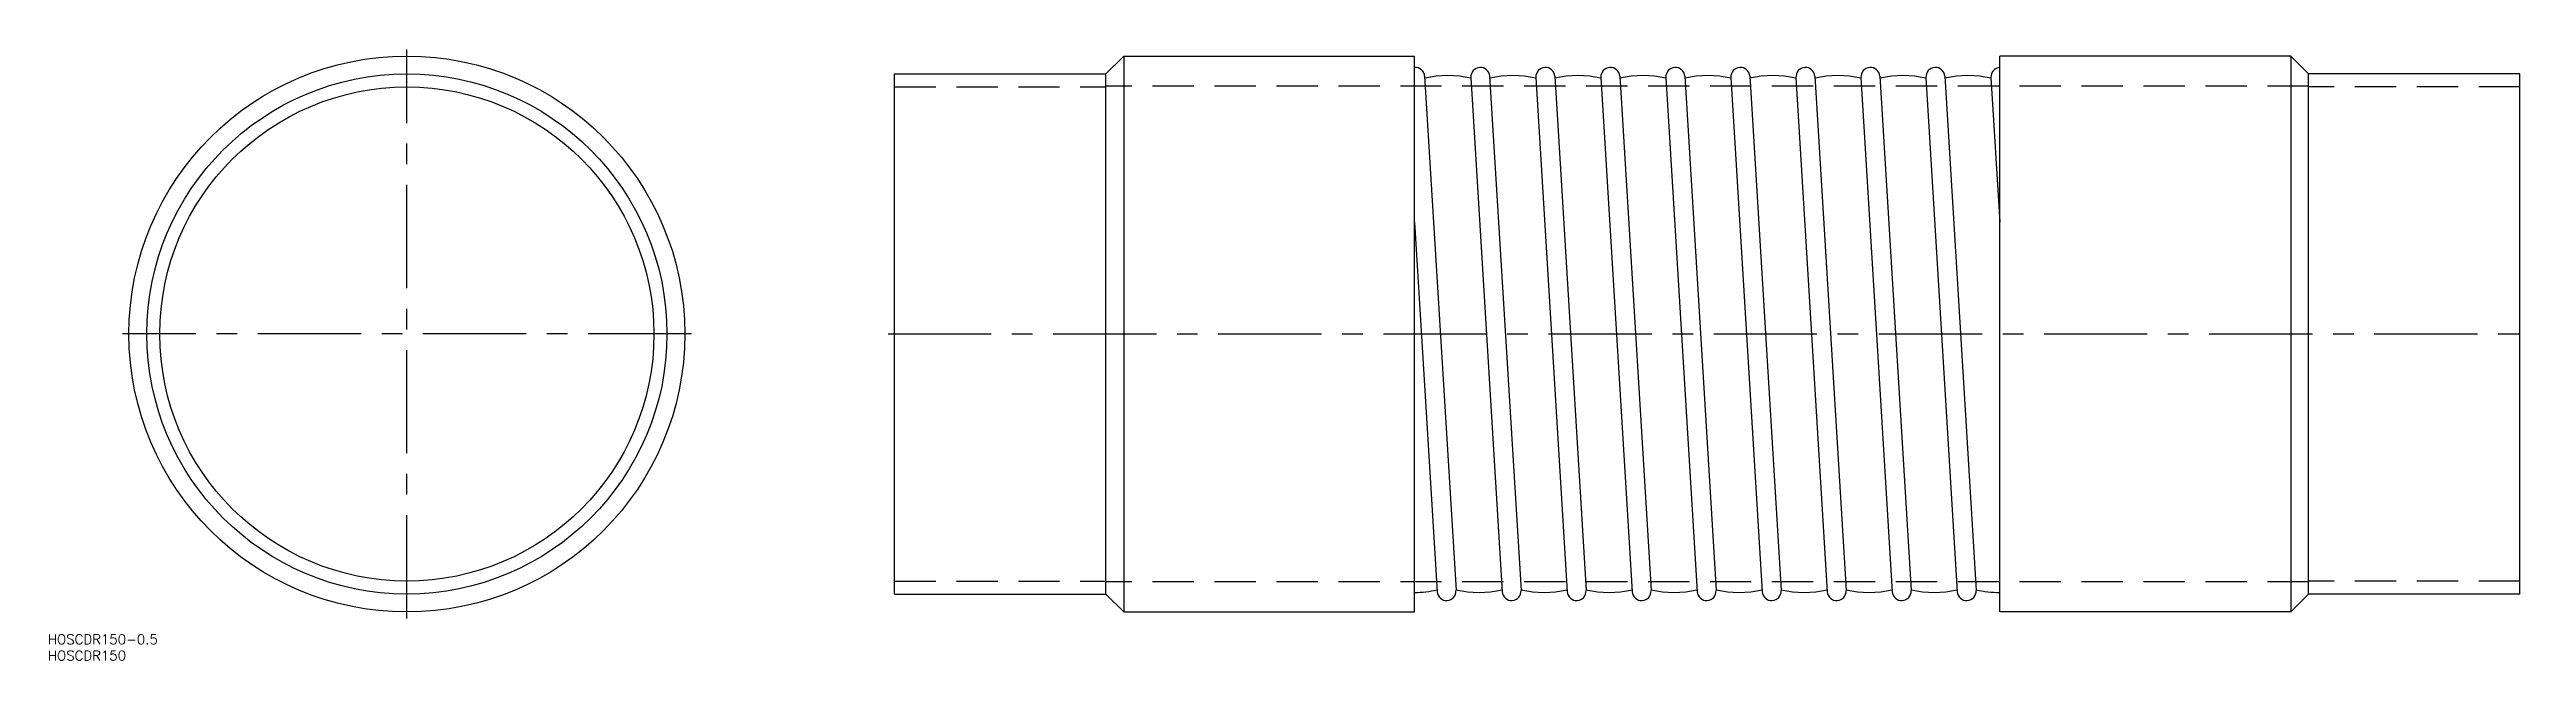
# Model space of a CAD drawing. Extents: x -110 to 652, y -100 to 88.
import ezdxf

# ---------------------------------------------------------------- set-up
doc = ezdxf.new("R2010")
doc.units = 0
doc.linetypes.add('CENTER', pattern=[50.8, 31.75, -6.35, 6.35, -6.35])
doc.linetypes.add('DASHED', pattern=[19.05, 12.7, -6.35])
doc.layers.get('0').update_dxf_attribs({"linetype": 'CONTINUOUS'})
doc.layers.add('CENTER', color=1, linetype='CENTER')
doc.styles.get("Standard").update_dxf_attribs({"font": 'txt.shx', "height": 3, "bigfont": 'bigfont.shx'})

msp = doc.modelspace()

# ---------------------------------------------------------------- linework, layer by layer
at = {"color": 7, "linetype": 'CONTINUOUS'}
for p, q in [((215, 80), (220.5, 85.5)), ((220.5, 85.5), (220.5, -85.5)), ((220.5, 85.5), (310, 85.5)), ((310, -85.5), (310, 85.5)), ((579.5, 85.5), (490, 85.5)), ((490, -85.5), (490, 85.5)), ((585, 80), (579.5, 85.5)), ((579.5, 85.5), (579.5, -85.5)), ((150, -80), (150, 80)), ((150, 80), (215, 80)), ((215, -80), (215, 80)), ((313.07, 79.28), (322.72, -78.92)), ((327.28, 78.92), (336.93, -79.28)), ((333.07, 79.28), (342.72, -78.92)), ((347.28, 78.92), (356.93, -79.28)), ((353.07, 79.28), (362.72, -78.92)), ((367.28, 78.92), (376.93, -79.28)), ((373.07, 79.28), (382.72, -78.92)), ((387.28, 78.92), (396.93, -79.28)), ((393.07, 79.28), (402.72, -78.92)), ((407.28, 78.92), (416.93, -79.28)), ((413.07, 79.28), (422.72, -78.92)), ((427.28, 78.92), (436.93, -79.28)), ((433.07, 79.28), (442.72, -78.92)), ((447.28, 78.92), (456.93, -79.28)), ((453.07, 79.28), (462.72, -78.92)), ((467.28, 78.92), (476.93, -79.28)), ((473.07, 79.28), (482.72, -78.92)), ((487.28, 78.92), (490, 34.35)), ((585, -80), (585, 80)), ((650, 80), (585, 80)), ((650, -80), (650, 80)), ((310, 34.35), (316.93, -79.28)), ((150, -80), (215, -80)), ((215, -80), (220.5, -85.5)), ((585, -80), (579.5, -85.5)), ((650, -80), (585, -80)), ((220.5, -85.5), (310, -85.5)), ((579.5, -85.5), (490, -85.5))]:
    msp.add_line(p, q, dxfattribs=at)
at = {"color": 3, "linetype": 'DASHED'}
for p, q in [((585, 76.2), (215, 76.2)), ((150, 76), (215, 76)), ((650, 76), (585, 76)), ((150, -76), (215, -76)), ((650, -76), (585, -76)), ((585, -76.2), (215, -76.2))]:
    msp.add_line(p, q, dxfattribs=at)
at = {"color": 7, "linetype": 'CONTINUOUS'}
for radius in [85.5, 80, 76]:
    msp.add_circle((0, 0), radius, dxfattribs=at)
for centre, radius, start, end in [((310.18, 79.1), 2.9, 3.48932, 93.49581), ((320.2, 47.64), 31.86, 77.13223, 102.86777), ((330.18, 79.1), 2.9, 3.48932, 183.48932), ((340.2, 47.64), 31.86, 77.13223, 102.86777), ((350.18, 79.1), 2.9, 3.48932, 183.48932), ((360.2, 47.64), 31.86, 77.13223, 102.86777), ((370.18, 79.1), 2.9, 3.48932, 183.48932), ((380.2, 47.64), 31.86, 77.13223, 102.86777), ((390.18, 79.1), 2.9, 3.48932, 183.48932), ((400.2, 47.64), 31.86, 77.13223, 102.86777), ((410.18, 79.1), 2.9, 3.48932, 183.48932), ((420.2, 47.64), 31.86, 77.13223, 102.86777), ((430.18, 79.1), 2.9, 3.48932, 183.48932), ((440.2, 47.64), 31.86, 77.13223, 102.86777), ((450.18, 79.1), 2.9, 3.48932, 183.48932), ((460.2, 47.64), 31.86, 77.13223, 102.86777), ((470.18, 79.1), 2.9, 3.48932, 183.48932), ((480.2, 47.64), 31.86, 77.13223, 102.86777), ((490.18, 79.1), 2.9, 93.49581, 183.48932), ((309.8, -47.64), 31.86, 270.3619, 282.86777), ((319.82, -79.1), 2.9, 183.48932, 3.48932), ((329.8, -47.64), 31.86, 257.13223, 282.86777), ((339.82, -79.1), 2.9, 183.48932, 3.48932), ((349.8, -47.64), 31.86, 257.13223, 282.86777), ((359.82, -79.1), 2.9, 183.48932, 3.48932), ((369.8, -47.64), 31.86, 257.13223, 282.86777), ((379.82, -79.1), 2.9, 183.48932, 3.48932), ((389.8, -47.64), 31.86, 257.13223, 282.86777), ((399.82, -79.1), 2.9, 183.48932, 3.48932), ((409.8, -47.64), 31.86, 257.13223, 282.86777), ((419.82, -79.1), 2.9, 183.48932, 3.48932), ((429.8, -47.64), 31.86, 257.13223, 282.86777), ((439.82, -79.1), 2.9, 183.48932, 3.48932), ((449.8, -47.64), 31.86, 257.13223, 282.86777), ((459.82, -79.1), 2.9, 183.48932, 3.48932), ((469.8, -47.64), 31.86, 257.13223, 282.86777), ((479.82, -79.1), 2.9, 183.48932, 3.48932), ((489.8, -47.64), 31.86, 257.13223, 270.3619)]:
    msp.add_arc(centre, radius, start, end, dxfattribs=at)
at = {"layer": 'CENTER', "color": 1, "linetype": 'CENTER'}
for p, q in [((0, -87.5), (0, 87.5)), ((87.5, 0), (-87.5, 0)), ((148, 0), (652, 0))]:
    msp.add_line(p, q, dxfattribs=at)

# ---------------------------------------------------------------- texts
at = {"color": 7, "linetype": 'CONTINUOUS'}
for s, p in [('HOSCDR150-0.5', (-110.44, -95.43)), ('HOSCDR150', (-110.44, -100.43))]:
    msp.add_text(s, height=3, dxfattribs=at).set_placement(p)

doc.saveas('drawing.dxf')
